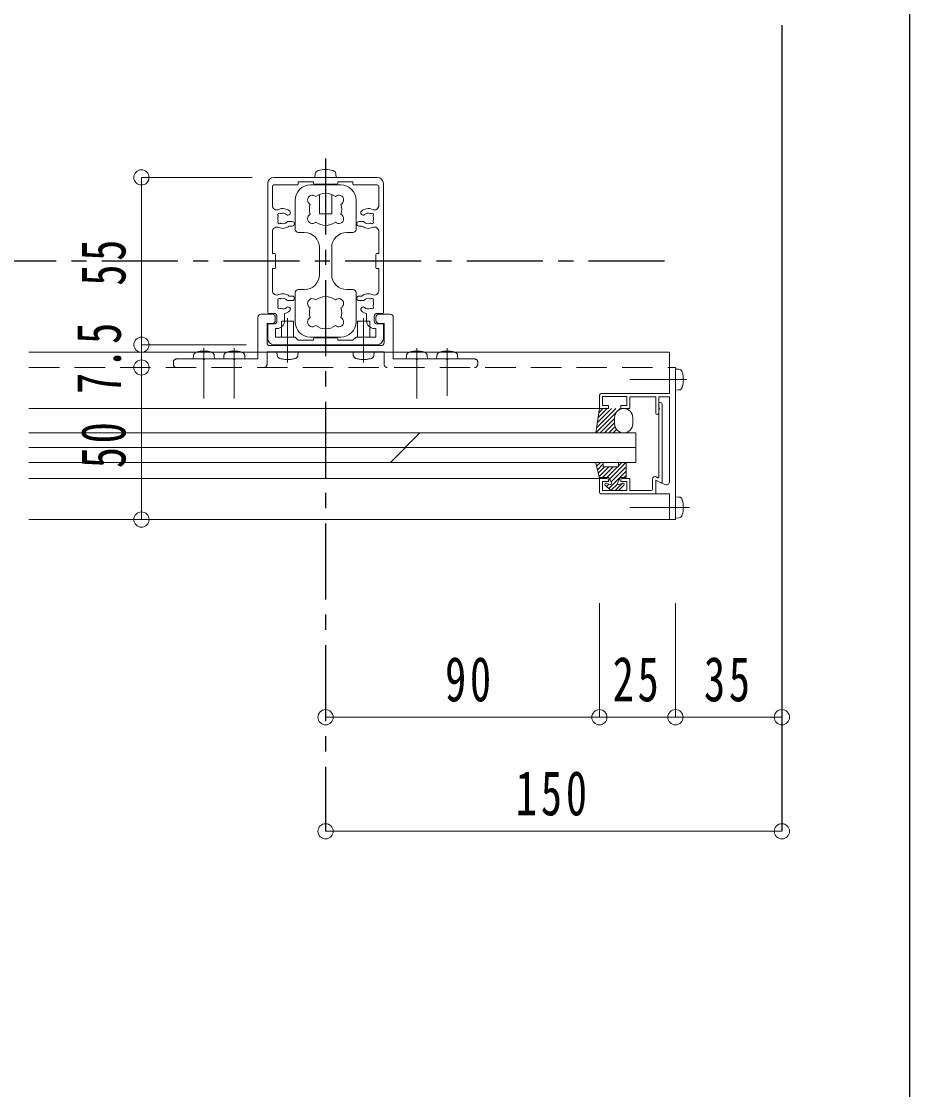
# Model space of a CAD drawing. Units: millimetres at full size, sheet at 1:5; some dimension numbers follow another scale. Extents: x -1050 to 1050, y -742 to 742.
# Drawn here: x 698 to 990, y -309.2 to 42 of the extents above; entities that cross this region are included whole.
import ezdxf

# ---------------------------------------------------------------- set-up
doc = ezdxf.new("R2010")
doc.units = ezdxf.units.MM
doc.header["$LTSCALE"] = 5
doc.linetypes.add('CHAIN1', pattern=[8, 5, -1, 1, -1])
doc.linetypes.add('DASHED2', pattern=[3, 2, -1])
for name, color, linetype in [('0-0_通り芯', 7, 'CHAIN1'), ('0-1_躯体', 134, 'Continuous'), ('1-5_図枠1_1', 7, 'Continuous')]:
    doc.layers.add(name, color=color, linetype=linetype)
for name, color, linetype, lineweight in [('0-3_寸法', 54, 'Continuous', 20), ('0-4_手摺部材', 92, 'Continuous', 20), ('0-7_ガラス', 6, 'Continuous', 20), ('0-8_その他', 11, 'Continuous', 20), ('0-A_支柱', 6, 'Continuous', 20), ('0-B_足元', 4, 'Continuous', 20)]:
    doc.layers.add(name, color=color, linetype=linetype, lineweight=lineweight)
doc.styles.add('ＭＳ ゴシック', font='')
doc.styles.get('ＭＳ ゴシック').set_extended_font_data('MS Gothic')

# ---------------------------------------------------------------- blocks, each defined once
blk = doc.blocks.new('dimension_origin')
at = {"color": 0, "linetype": 'Continuous', "lineweight": -2}
blk.add_circle((0, 0), 1.25, dxfattribs=at)

msp = doc.modelspace()

# ---------------------------------------------------------------- linework, layer by layer
at = {"layer": '0-0_通り芯'}
for p, q in [((798.02, -3.056), (798.02, -224.293)), ((909.462, -36.793), (-151.98, -36.793))]:
    msp.add_line(p, q, dxfattribs=at)
at = {"layer": '0-1_躯体'}
msp.add_line((948.02, 40.808), (948.02, -224.293), dxfattribs=at)
at = {"layer": '0-3_寸法'}
for p, q in [((737.484, -9.293), (764.678, -9.293)), ((737.484, -9.293), (764.678, -9.293)), ((737.484, -9.293), (773.923, -9.293)), ((737.484, -9.293), (737.484, -64.293)), ((737.484, -39.234), (737.484, -71.793)), ((771.932, -64.293), (737.484, -64.293)), ((737.484, -71.793), (737.484, -121.793)), ((888.02, -149.293), (888.02, -186.793)), ((913.02, -149.293), (913.02, -186.793)), ((798.02, -186.793), (888.02, -186.793)), ((888.02, -186.793), (913.02, -186.793)), ((948.02, -186.793), (913.02, -186.793)), ((798.02, -224.293), (948.02, -224.293))]:
    msp.add_line(p, q, dxfattribs=at)
at = {"layer": '0-4_手摺部材'}
for p, q in [((775.77, -66.793), (775.77, -55.293)), ((776.77, -54.293), (780.47, -54.293)), ((781.47, -55.293), (781.47, -56.293)), ((814.57, -55.293), (814.57, -56.293)), ((819.27, -54.293), (815.57, -54.293)), ((820.27, -66.793), (820.27, -55.293)), ((780.47, -57.293), (778.77, -57.293)), ((778.77, -57.293), (778.77, -63.593)), ((783.52, -61.793), (783.52, -56.593)), ((783.52, -56.593), (787.52, -56.593)), ((787.52, -56.593), (787.52, -61.793)), ((808.52, -61.793), (808.52, -56.593)), ((808.52, -56.593), (812.52, -56.593)), ((812.52, -56.593), (812.52, -61.793)), ((815.57, -57.293), (817.27, -57.293)), ((817.27, -57.293), (817.27, -63.593)), ((778.77, -66.593), (817.27, -66.593)), ((778.77, -66.793), (778.77, -66.593)), ((779.77, -64.593), (816.27, -64.593)), ((782.038, -66.793), (782.02, -66.593)), ((789.02, -66.593), (782.02, -66.593)), ((789.003, -66.793), (789.02, -66.593)), ((807.038, -66.793), (807.02, -66.593)), ((814.02, -66.593), (807.02, -66.593)), ((814.003, -66.793), (814.02, -66.593)), ((817.27, -66.593), (817.27, -66.793)), ((911.02, -66.793), (700.52, -66.793)), ((911.02, -71.793), (911.02, -66.793)), ((914.139, -72.391), (913.02, -72.293)), ((913.02, -72.293), (913.02, -79.293)), ((911.02, -80.293), (889.02, -80.293)), ((914.139, -79.195), (913.02, -79.293)), ((888.02, -81.293), (888.02, -85.293)), ((906.52, -81.493), (906.52, -86.793)), ((907.52, -81.493), (911.02, -81.493)), ((907.52, -81.493), (907.52, -86.793)), ((907.52, -84.993), (907.52, -83.843)), ((908.62, -109.593), (908.62, -83.843)), ((911.02, -81.493), (911.02, -109.425)), ((888.02, -85.293), (700.52, -85.293)), ((907.82, -85.293), (907.52, -84.993)), ((907.82, -85.293), (907.52, -85.593)), ((907.52, -107.861), (907.52, -85.593)), ((888.02, -108.296), (700.52, -108.296)), ((890.52, -108.293), (888.02, -108.293)), ((888.02, -112.793), (888.02, -108.293)), ((891.02, -109.293), (891.02, -108.793)), ((895.02, -108.793), (895.02, -109.293)), ((895.52, -108.293), (898.02, -108.293)), ((898.02, -112.293), (898.02, -108.293)), ((905.52, -111.793), (905.52, -108.457)), ((907.225, -108.037), (906.701, -107.754)), ((891.02, -109.293), (889.02, -109.293)), ((895.02, -109.293), (897.02, -109.293)), ((897.02, -112.293), (897.02, -109.293)), ((905.02, -112.293), (898.02, -112.293)), ((888.52, -113.293), (906.52, -113.293)), ((911.02, -113.293), (911.02, -121.793)), ((914.139, -114.391), (913.02, -114.293)), ((913.02, -114.293), (913.02, -121.293)), ((911.061, -121.793), (700.52, -121.793)), ((914.139, -121.195), (913.02, -121.293))]:
    msp.add_line(p, q, dxfattribs=at)
at = {"layer": '0-4_手摺部材', "linetype": 'CHAIN1'}
for p, q in [((785.52, -55.593), (785.52, -70.193)), ((810.52, -55.593), (810.52, -70.193)), ((758.02, -65.393), (758.02, -81.993)), ((768.02, -65.393), (768.02, -81.993)), ((828.02, -65.393), (828.02, -81.993)), ((838.02, -65.393), (838.02, -81.092)), ((916.62, -75.793), (898.061, -75.793)), ((917.661, -117.793), (898.061, -117.793))]:
    msp.add_line(p, q, dxfattribs=at)
at = {"layer": '0-4_手摺部材', "linetype": 'DASHED2'}
for p, q in [((748.02, -70.793), (748.02, -69.993)), ((749.02, -68.993), (757.72, -68.993)), ((754.618, -67.874), (754.52, -68.993)), ((758.02, -69.293), (757.72, -68.993)), ((758.02, -69.293), (758.32, -68.993)), ((758.32, -68.993), (767.72, -68.993)), ((761.422, -67.874), (761.52, -68.993)), ((764.618, -67.874), (764.52, -68.993)), ((768.02, -69.293), (767.72, -68.993)), ((768.02, -69.293), (768.32, -68.993)), ((768.32, -68.993), (775.77, -68.993)), ((771.422, -67.874), (771.52, -68.993)), ((775.77, -68.993), (775.77, -66.793)), ((778.77, -70.793), (778.77, -66.793)), ((782.118, -67.712), (782.038, -66.793)), ((788.922, -67.712), (789.003, -66.793)), ((807.118, -67.712), (807.038, -66.793)), ((813.922, -67.712), (814.003, -66.793)), ((817.27, -66.793), (817.27, -70.793)), ((820.27, -68.993), (820.27, -66.793)), ((827.72, -68.993), (820.27, -68.993)), ((824.618, -67.874), (824.52, -68.993)), ((828.02, -69.293), (827.72, -68.993)), ((828.02, -69.293), (828.32, -68.993)), ((837.72, -68.993), (828.32, -68.993)), ((831.422, -67.874), (831.52, -68.993)), ((834.618, -67.874), (834.52, -68.993)), ((838.02, -69.293), (837.72, -68.993)), ((838.02, -69.293), (838.32, -68.993)), ((847.02, -68.993), (838.32, -68.993)), ((841.422, -67.874), (841.52, -68.993)), ((848.02, -70.793), (848.02, -69.993)), ((700.52, -71.793), (911.061, -71.793))]:
    msp.add_line(p, q, dxfattribs=at)
at = {"layer": '0-4_手摺部材'}
for points in [[(911.02, -121.793), (913.02, -121.793), (913.02, -71.793), (911.02, -71.793), (911.02, -80.293)], [(888.02, -85.293), (891.02, -85.293), (891.02, -84.293), (889.02, -84.293), (889.02, -81.293), (897.02, -81.293), (897.02, -84.293), (895.02, -84.293), (895.02, -85.293), (898.02, -85.293), (898.02, -81.493), (906.52, -81.493)], [(906.52, -113.293), (906.52, -108.793), (908.325, -109.769)], [(911.02, -113.293), (906.52, -113.293), (906.52, -108.793), (909.573, -110.319)], [(897.02, -112.293), (889.02, -112.293), (889.02, -109.293)]]:
    msp.add_lwpolyline(points, dxfattribs=at)
for centre, radius, start, end in [((776.77, -55.293), 1, 90, 180), ((780.47, -55.293), 1, 0, 90), ((815.57, -55.293), 1, 90, 180), ((819.27, -55.293), 1, 0, 90), ((780.47, -56.293), 1, 270, 360), ((815.57, -56.293), 1, 180, 270), ((758.02, -75.393), 9, 74.11915, 105.88085), ((768.02, -75.393), 9, 74.11915, 105.88085), ((779.77, -63.593), 1, 180, 270), ((816.27, -63.593), 1, 270, 360), ((828.02, -75.393), 9, 74.11915, 105.88085), ((838.02, -75.393), 9, 74.11915, 105.88085), ((755.913, -67.987), 1.3, 105.88085, 113.31036), ((760.127, -67.987), 1.3, 66.68964, 74.11915), ((765.913, -67.987), 1.3, 105.88085, 113.31036), ((770.127, -67.987), 1.3, 66.68964, 74.11915), ((825.913, -67.987), 1.3, 105.88085, 113.31036), ((830.127, -67.987), 1.3, 66.68964, 74.11915), ((835.913, -67.987), 1.3, 105.88085, 113.31036), ((840.127, -67.987), 1.3, 66.68964, 74.11915), ((914.026, -73.686), 1.3, 15.88085, 85), ((906.62, -75.793), 9, 344.11915, 15.88085), ((889.02, -81.293), 1, 90, 180), ((914.026, -77.9), 1.3, 275, 344.11915), ((908.07, -83.843), 0.55, 0, 180), ((907.02, -86.793), 0.5, 180, 360), ((890.52, -108.793), 0.5, 0, 90), ((895.52, -108.793), 0.5, 90, 180), ((906.32, -108.457), 0.8, 61.59908, 180), ((907.32, -107.861), 0.2, 241.59908, 360), ((905.02, -111.793), 0.5, 270, 360), ((908.42, -109.593), 0.2, 241.59908, 360), ((910.02, -109.425), 1, 243.43495, 360), ((888.52, -112.793), 0.5, 180, 270), ((914.026, -115.686), 1.3, 15.88085, 85), ((906.62, -117.793), 9, 344.11915, 15.88085), ((914.026, -119.9), 1.3, 275, 344.11915)]:
    msp.add_arc(centre, radius, start, end, dxfattribs=at)
at = {"layer": '0-4_手摺部材', "linetype": 'DASHED2'}
for centre, radius, start, end in [((749.02, -69.993), 1, 90, 180), ((755.913, -67.987), 1.3, 113.31036, 175), ((760.127, -67.987), 1.3, 5, 66.68964), ((765.913, -67.987), 1.3, 113.31036, 175), ((770.127, -67.987), 1.3, 5, 66.68964), ((783.413, -67.599), 1.3, 185, 254.11915), ((785.52, -60.193), 9, 254.11915, 285.88085), ((787.627, -67.599), 1.3, 285.88085, 355), ((808.413, -67.599), 1.3, 185, 254.11915), ((810.52, -60.193), 9, 254.11915, 285.88085), ((812.627, -67.599), 1.3, 285.88085, 355), ((825.913, -67.987), 1.3, 113.31036, 175), ((830.127, -67.987), 1.3, 5, 66.68964), ((835.913, -67.987), 1.3, 113.31036, 175), ((840.127, -67.987), 1.3, 5, 66.68964), ((847.02, -69.993), 1, 0, 90), ((749.02, -70.793), 1, 180, 270), ((777.77, -70.793), 1, 270, 360), ((818.27, -70.793), 1, 180, 270), ((847.02, -70.793), 1, 270, 360)]:
    msp.add_arc(centre, radius, start, end, dxfattribs=at)
at = {"layer": '0-7_ガラス'}
for p, q in [((829.01, -93.296), (819.312, -102.993)), ((700.52, -98.144), (900.02, -98.144)), ((700.52, -102.993), (900.02, -102.993))]:
    msp.add_line(p, q, dxfattribs=at)
msp.add_lwpolyline([(900.02, -102.993), (900.02, -93.296), (700.52, -93.296)], dxfattribs=at)
at = {"layer": '0-8_その他'}
for p, q in [((888.02, -85.293), (886.812, -93.293)), ((886.856, -93.293), (893.532, -86.617)), ((887.056, -91.679), (893.442, -85.293)), ((887.307, -90.013), (892.027, -85.293)), ((887.559, -88.347), (890.613, -85.293)), ((887.81, -86.682), (889.199, -85.293)), ((894.344, -85.805), (894.856, -85.293)), ((888.27, -93.293), (893.02, -88.543)), ((889.684, -93.293), (893.02, -89.957)), ((891.098, -93.293), (893.168, -91.223)), ((893.02, -90.293), (893.02, -88.293)), ((899.02, -90.293), (899.02, -88.293)), ((892.513, -93.293), (893.66, -92.145)), ((886.814, -103.12), (886.939, -102.995)), ((887.992, -107.879), (886.817, -103.179)), ((886.962, -102.993), (889.12, -102.993)), ((887.087, -104.261), (888.355, -102.993)), ((887.37, -105.392), (889.27, -103.492)), ((887.653, -106.524), (889.684, -104.493)), ((887.936, -107.655), (891.098, -104.493)), ((889.012, -107.993), (892.512, -104.493)), ((889.27, -104.343), (889.27, -103.143)), ((889.42, -104.493), (894.12, -104.493)), ((890.426, -107.993), (893.926, -104.493)), ((891.372, -108.461), (896.755, -103.078)), ((891.84, -109.408), (896.77, -104.478)), ((894.27, -104.149), (895.426, -102.993)), ((894.27, -104.343), (894.27, -103.143)), ((894.42, -102.993), (896.62, -102.993)), ((896.77, -107.843), (896.77, -103.143)), ((888.137, -107.993), (891.029, -107.993)), ((891.081, -111.581), (896.77, -105.892)), ((895.011, -107.993), (896.62, -107.993)), ((896.083, -107.993), (896.77, -107.306)), ((889.942, -110.481), (891.673, -112.153)), ((890.362, -110.886), (891.123, -110.124)), ((891.471, -110.264), (890.369, -109.822)), ((891.823, -112.253), (894.045, -110.031)), ((892.02, -112.293), (894.02, -112.293)), ((893.197, -112.293), (895.667, -109.823)), ((896.098, -110.481), (894.367, -112.153)), ((894.569, -110.264), (895.671, -109.822))]:
    msp.add_line(p, q, dxfattribs=at)
for centre, radius, start, end in [((896.02, -88.293), 3, 90, 180), ((896.02, -88.293), 3, 0, 90), ((896.02, -90.293), 3, 180, 270), ((896.02, -90.293), 3, 270, 360), ((886.962, -103.143), 0.15, 90, 194.03624), ((889.12, -103.143), 0.15, 0, 90), ((889.42, -104.343), 0.15, 180, 270), ((894.12, -104.343), 0.15, 270, 360), ((894.42, -103.143), 0.15, 90, 180), ((896.62, -103.143), 0.15, 0, 90), ((888.137, -107.843), 0.15, 194.03624, 270), ((891.029, -108.143), 0.15, 29.09547, 90), ((873.684, -117.795), 20, 23.77732, 29.09547), ((912.356, -117.795), 20, 150.90453, 156.22268), ((895.011, -108.143), 0.15, 90, 150.90453), ((896.62, -107.843), 0.15, 270, 360), ((890.22, -110.193), 0.4, 68.12576, 225.9867), ((891.62, -109.893), 0.4, 248.12576, 23.77732), ((892.02, -111.793), 0.5, 225.9867, 270), ((894.42, -109.893), 0.4, 156.22268, 291.87424), ((894.02, -111.793), 0.5, 270, 314.0133), ((895.82, -110.193), 0.4, 314.0133, 111.87424)]:
    msp.add_arc(centre, radius, start, end, dxfattribs=at)
at = {"layer": '0-A_支柱'}
for p, q in [((815.02, -9.293), (781.02, -9.293)), ((794.618, -8.174), (794.52, -9.293)), ((794.52, -9.293), (801.52, -9.293)), ((801.422, -8.174), (801.52, -9.293)), ((779.02, -11.293), (779.02, -53.693)), ((780.52, -18.485), (780.52, -12.293)), ((788.72, -11.793), (781.02, -11.793)), ((794.02, -10.793), (794.02, -11.243)), ((794.32, -11.543), (801.72, -11.543)), ((796.02, -11.793), (796.02, -11.543)), ((800.02, -11.543), (800.02, -11.793)), ((802.02, -10.793), (802.02, -11.243)), ((802.02, -10.793), (807.02, -10.793)), ((807.02, -11.493), (807.02, -10.793)), ((807.32, -11.793), (815.02, -11.793)), ((815.52, -18.485), (815.52, -12.293)), ((817.02, -53.693), (817.02, -11.293)), ((785.697, -23.793), (787.02, -23.793)), ((810.343, -23.793), (809.02, -23.793)), ((780.52, -34.293), (780.52, -27.101)), ((786.097, -25.293), (787.02, -25.293)), ((809.943, -25.293), (809.02, -25.293)), ((815.52, -34.293), (815.52, -27.101)), ((780.52, -34.293), (781.22, -34.293)), ((781.52, -34.593), (781.52, -38.993)), ((814.52, -34.593), (814.52, -38.993)), ((815.52, -34.293), (814.82, -34.293)), ((780.52, -39.293), (781.22, -39.293)), ((780.52, -46.485), (780.52, -39.293)), ((815.52, -39.293), (814.82, -39.293)), ((815.52, -46.485), (815.52, -39.293)), ((786.097, -48.293), (787.02, -48.293)), ((809.943, -48.293), (809.02, -48.293)), ((785.697, -49.793), (787.02, -49.793)), ((810.343, -49.793), (809.02, -49.793)), ((781.02, -53.993), (779.32, -53.993)), ((782.02, -56.493), (782.02, -54.993)), ((784.52, -56.493), (784.52, -54.004)), ((811.52, -56.493), (811.52, -54.004)), ((814.02, -56.493), (814.02, -54.993)), ((815.02, -53.993), (816.72, -53.993)), ((779.02, -57.793), (779.02, -62.293)), ((779.32, -57.493), (781.02, -57.493)), ((781.52, -58.993), (782.02, -58.993)), ((781.52, -61.793), (781.52, -58.993)), ((814.52, -58.993), (814.02, -58.993)), ((814.52, -61.793), (814.52, -58.993)), ((816.72, -57.493), (815.02, -57.493)), ((817.02, -62.293), (817.02, -57.793)), ((781.52, -61.793), (788.02, -61.793)), ((789.02, -62.793), (788.02, -61.793)), ((789.02, -62.793), (794.02, -62.793)), ((794.02, -62.793), (794.02, -62.343)), ((794.32, -62.043), (801.72, -62.043)), ((802.02, -62.793), (802.02, -62.343)), ((802.02, -62.793), (807.02, -62.793)), ((807.02, -62.793), (808.02, -61.793)), ((814.52, -61.793), (808.02, -61.793)), ((781.02, -64.293), (815.02, -64.293))]:
    msp.add_line(p, q, dxfattribs=at)
for points in [[(789.02, -11.493), (789.02, -10.793), (794.02, -10.793)], [(800.02, -14.885), (800.02, -21.293), (796.02, -21.293), (796.02, -14.885)]]:
    msp.add_lwpolyline(points, dxfattribs=at)
for centre, radius, start, end in [((798.02, -15.693), 9, 74.11915, 105.88085), ((781.02, -11.293), 2, 90, 180), ((795.913, -8.287), 1.3, 105.88085, 175), ((800.127, -8.287), 1.3, 5, 74.11915), ((815.02, -11.293), 2, 0, 90), ((781.02, -12.293), 0.5, 90, 180), ((788.72, -11.493), 0.3, 270, 360), ((794.32, -11.243), 0.3, 180, 270), ((801.72, -11.243), 0.3, 270, 360), ((807.32, -11.493), 0.3, 180, 270), ((815.02, -12.293), 0.5, 0, 90), ((782.02, -18.485), 1.5, 180, 294.90106), ((782.783, -21.555), 0.5, 55.28656, 214.71344), ((784.02, -22.793), 3.25, 47.4576, 114.90106), ((784.02, -22.793), 1.75, 47.4576, 112.4201), ((785.71, -20.951), 0.75, 227.4576, 47.4576), ((810.33, -20.951), 0.75, 132.5424, 312.5424), ((812.02, -22.793), 3.25, 65.09894, 132.5424), ((812.02, -22.793), 1.75, 67.5799, 132.5424), ((813.257, -21.555), 0.5, 325.28656, 124.71344), ((814.02, -18.485), 1.5, 245.09894, 360), ((784.02, -22.793), 1.75, 157.5799, 202.4201), ((782.783, -24.03), 0.5, 145.28656, 304.71344), ((782.125, -22.011), 0.3, 337.5799, 34.71344), ((782.125, -23.575), 0.3, 325.28656, 22.4201), ((783.238, -20.898), 0.3, 235.28656, 292.4201), ((783.238, -24.688), 0.3, 67.5799, 124.71344), ((784.02, -22.793), 1.75, 247.5799, 318.18969), ((785.697, -24.293), 0.5, 90, 138.18969), ((787.02, -24.543), 0.75, 270, 90), ((809.02, -24.543), 0.75, 90, 270), ((810.343, -24.293), 0.5, 41.81031, 90), ((812.02, -22.793), 1.75, 221.81031, 292.4201), ((812.802, -20.898), 0.3, 247.5799, 304.71344), ((812.802, -24.688), 0.3, 55.28656, 112.4201), ((813.257, -24.03), 0.5, 235.28656, 34.71344), ((813.915, -22.011), 0.3, 145.28656, 202.4201), ((813.915, -23.575), 0.3, 157.5799, 214.71344), ((812.02, -22.793), 1.75, 337.5799, 22.4201), ((782.02, -27.101), 1.5, 65.09894, 180), ((784.02, -22.793), 3.25, 245.09894, 309.71514), ((812.02, -22.793), 3.25, 230.28486, 294.90106), ((814.02, -27.101), 1.5, 0, 114.90106), ((781.22, -34.593), 0.3, 0, 90), ((814.82, -34.593), 0.3, 90, 180), ((781.22, -38.993), 0.3, 270, 360), ((814.82, -38.993), 0.3, 180, 270), ((782.02, -46.485), 1.5, 180, 294.90106), ((782.783, -49.555), 0.5, 55.28656, 214.71344), ((784.02, -50.793), 3.25, 50.28486, 114.90106), ((783.238, -48.898), 0.3, 235.28656, 292.4201), ((784.02, -50.793), 1.75, 41.81031, 112.4201), ((787.02, -49.043), 0.75, 270, 90), ((809.02, -49.043), 0.75, 90, 270), ((812.02, -50.793), 3.25, 65.09894, 129.71514), ((812.02, -50.793), 1.75, 67.5799, 138.18969), ((812.802, -48.898), 0.3, 247.5799, 304.71344), ((813.257, -49.555), 0.5, 325.28656, 124.71344), ((814.02, -46.485), 1.5, 245.09894, 360), ((784.02, -50.793), 1.75, 157.5799, 202.4201), ((782.783, -52.03), 0.5, 145.28656, 304.71344), ((782.125, -50.011), 0.3, 337.5799, 34.71344), ((782.125, -51.575), 0.3, 325.28656, 22.4201), ((783.238, -52.688), 0.3, 67.5799, 124.71344), ((784.02, -50.793), 1.75, 247.5799, 312.5424), ((785.71, -52.635), 0.75, 312.5424, 132.5424), ((785.697, -49.293), 0.5, 221.81031, 270), ((810.33, -52.635), 0.75, 47.4576, 227.4576), ((810.343, -49.293), 0.5, 270, 318.18969), ((812.02, -50.793), 1.75, 227.4576, 292.4201), ((812.802, -52.688), 0.3, 55.28656, 112.4201), ((813.257, -52.03), 0.5, 235.28656, 34.71344), ((813.915, -50.011), 0.3, 145.28656, 202.4201), ((813.915, -51.575), 0.3, 157.5799, 214.71344), ((812.02, -50.793), 1.75, 337.5799, 22.4201), ((779.32, -53.693), 0.3, 180, 270), ((781.02, -54.993), 1, 0, 90), ((784.02, -50.793), 3.25, 278.84988, 312.5424), ((812.02, -50.793), 3.25, 227.4576, 261.15012), ((815.02, -54.993), 1, 90, 180), ((816.72, -53.693), 0.3, 270, 360), ((779.32, -57.793), 0.3, 90, 180), ((781.02, -56.493), 1, 270, 360), ((782.02, -56.493), 2.5, 270, 360), ((814.02, -56.493), 2.5, 180, 270), ((815.02, -56.493), 1, 180, 270), ((816.72, -57.793), 0.3, 0, 90), ((781.02, -62.293), 2, 180, 270), ((794.32, -62.343), 0.3, 90, 180), ((801.72, -62.343), 0.3, 0, 90), ((815.02, -62.293), 2, 270, 360)]:
    msp.add_arc(centre, radius, start, end, dxfattribs=at)
at = {"layer": '0-B_足元'}
for p, q in [((793.02, -11.793), (803.02, -11.793)), ((788.02, -26.393), (788.02, -16.793)), ((808.02, -26.393), (808.02, -16.793)), ((791.02, -27.393), (789.02, -27.393)), ((805.02, -27.393), (807.02, -27.393)), ((796.02, -32.393), (796.02, -41.193)), ((800.02, -32.393), (800.02, -41.193)), ((788.02, -47.193), (788.02, -56.793)), ((791.02, -46.193), (789.02, -46.193)), ((805.02, -46.193), (807.02, -46.193)), ((808.02, -47.193), (808.02, -56.793)), ((793.02, -61.793), (803.02, -61.793))]:
    msp.add_line(p, q, dxfattribs=at)
for centre, radius, start, end in [((793.02, -16.793), 5, 90, 180), ((803.02, -16.793), 5, 0, 90), ((793.679, -16.753), 1.6, 46.3184, 243.6816), ((798.02, -19.793), 5.3, 52.3632, 127.6368), ((802.362, -16.753), 1.6, 296.3184, 133.6816), ((798.02, -19.793), 5.3, 162.3632, 197.6368), ((798.02, -19.793), 5.3, 342.3632, 17.6368), ((793.679, -22.833), 1.6, 116.3184, 313.6816), ((798.02, -19.793), 5.3, 232.36321, 307.63679), ((802.362, -22.833), 1.6, 226.3184, 63.6816), ((789.02, -26.393), 1, 180, 270), ((791.02, -32.393), 5, 0, 90), ((805.02, -32.393), 5, 90, 180), ((807.02, -26.393), 1, 270, 360), ((791.02, -41.193), 5, 270, 360), ((805.02, -41.193), 5, 180, 270), ((789.02, -47.193), 1, 90, 180), ((793.679, -50.753), 1.6, 46.3184, 243.6816), ((798.02, -53.793), 5.3, 52.36321, 127.63679), ((802.362, -50.753), 1.6, 296.3184, 133.6816), ((807.02, -47.193), 1, 0, 90), ((798.02, -53.793), 5.3, 162.3632, 197.6368), ((798.02, -53.793), 5.3, 342.3632, 17.6368), ((793.679, -56.833), 1.6, 116.3184, 313.6816), ((802.362, -56.833), 1.6, 226.3184, 63.6816), ((793.02, -56.793), 5, 180, 270), ((798.02, -53.793), 5.3, 232.3632, 307.6368), ((803.02, -56.793), 5, 270, 360)]:
    msp.add_arc(centre, radius, start, end, dxfattribs=at)
at = {"layer": '1-5_図枠1_1'}
msp.add_line((990, 682.5), (990, -707.5), dxfattribs=at)

# ---------------------------------------------------------------- block references
at = {"layer": '0-3_寸法', "xscale": 2, "yscale": 2}
for p, rotation in [((737.484, -9.293), 270), ((737.484, -64.293), 90), ((737.484, -64.293), 270), ((737.484, -71.793), 270), ((737.484, -71.793), 90), ((737.484, -121.793), 90), ((798.02, -186.793), 180), ((888.02, -186.793), 180), ((913.02, -186.793), 180), ((798.02, -224.293), 180)]:
    msp.add_blockref('dimension_origin', p, dxfattribs=dict(at, rotation=rotation))
for p in [(888.02, -186.793), (913.02, -186.793), (948.02, -186.793), (948.02, -224.293)]:
    msp.add_blockref('dimension_origin', p, dxfattribs=at)

# ---------------------------------------------------------------- texts
at = {"layer": '0-3_寸法', "char_height": 14.66, "attachment_point": 7, "rotation": 90, "style": 'ＭＳ ゴシック'}
for s, insert in [('\\T1.17;\\W0.7;55', (732.484, -44.918)), ('\\T1.18;\\W0.7;7.5', (730.965, -80.543)), ('\\T1.17;\\W0.7;50', (732.484, -104.918))]:
    msp.add_mtext(s, dxfattribs=dict(at, insert=insert))
at = {"layer": '0-3_寸法', "char_height": 14.66, "attachment_point": 7, "style": 'ＭＳ ゴシック'}
for s, insert in [('\\T1.17;\\W0.7;90', (837.287, -181.793)), ('\\T1.17;\\W0.7;25', (892.395, -181.793)), ('\\T1.17;\\W0.7;35', (922.395, -181.793)), ('\\T1.18;\\W0.7;150', (860.52, -219.293))]:
    msp.add_mtext(s, dxfattribs=dict(at, insert=insert))

doc.saveas('drawing.dxf')
